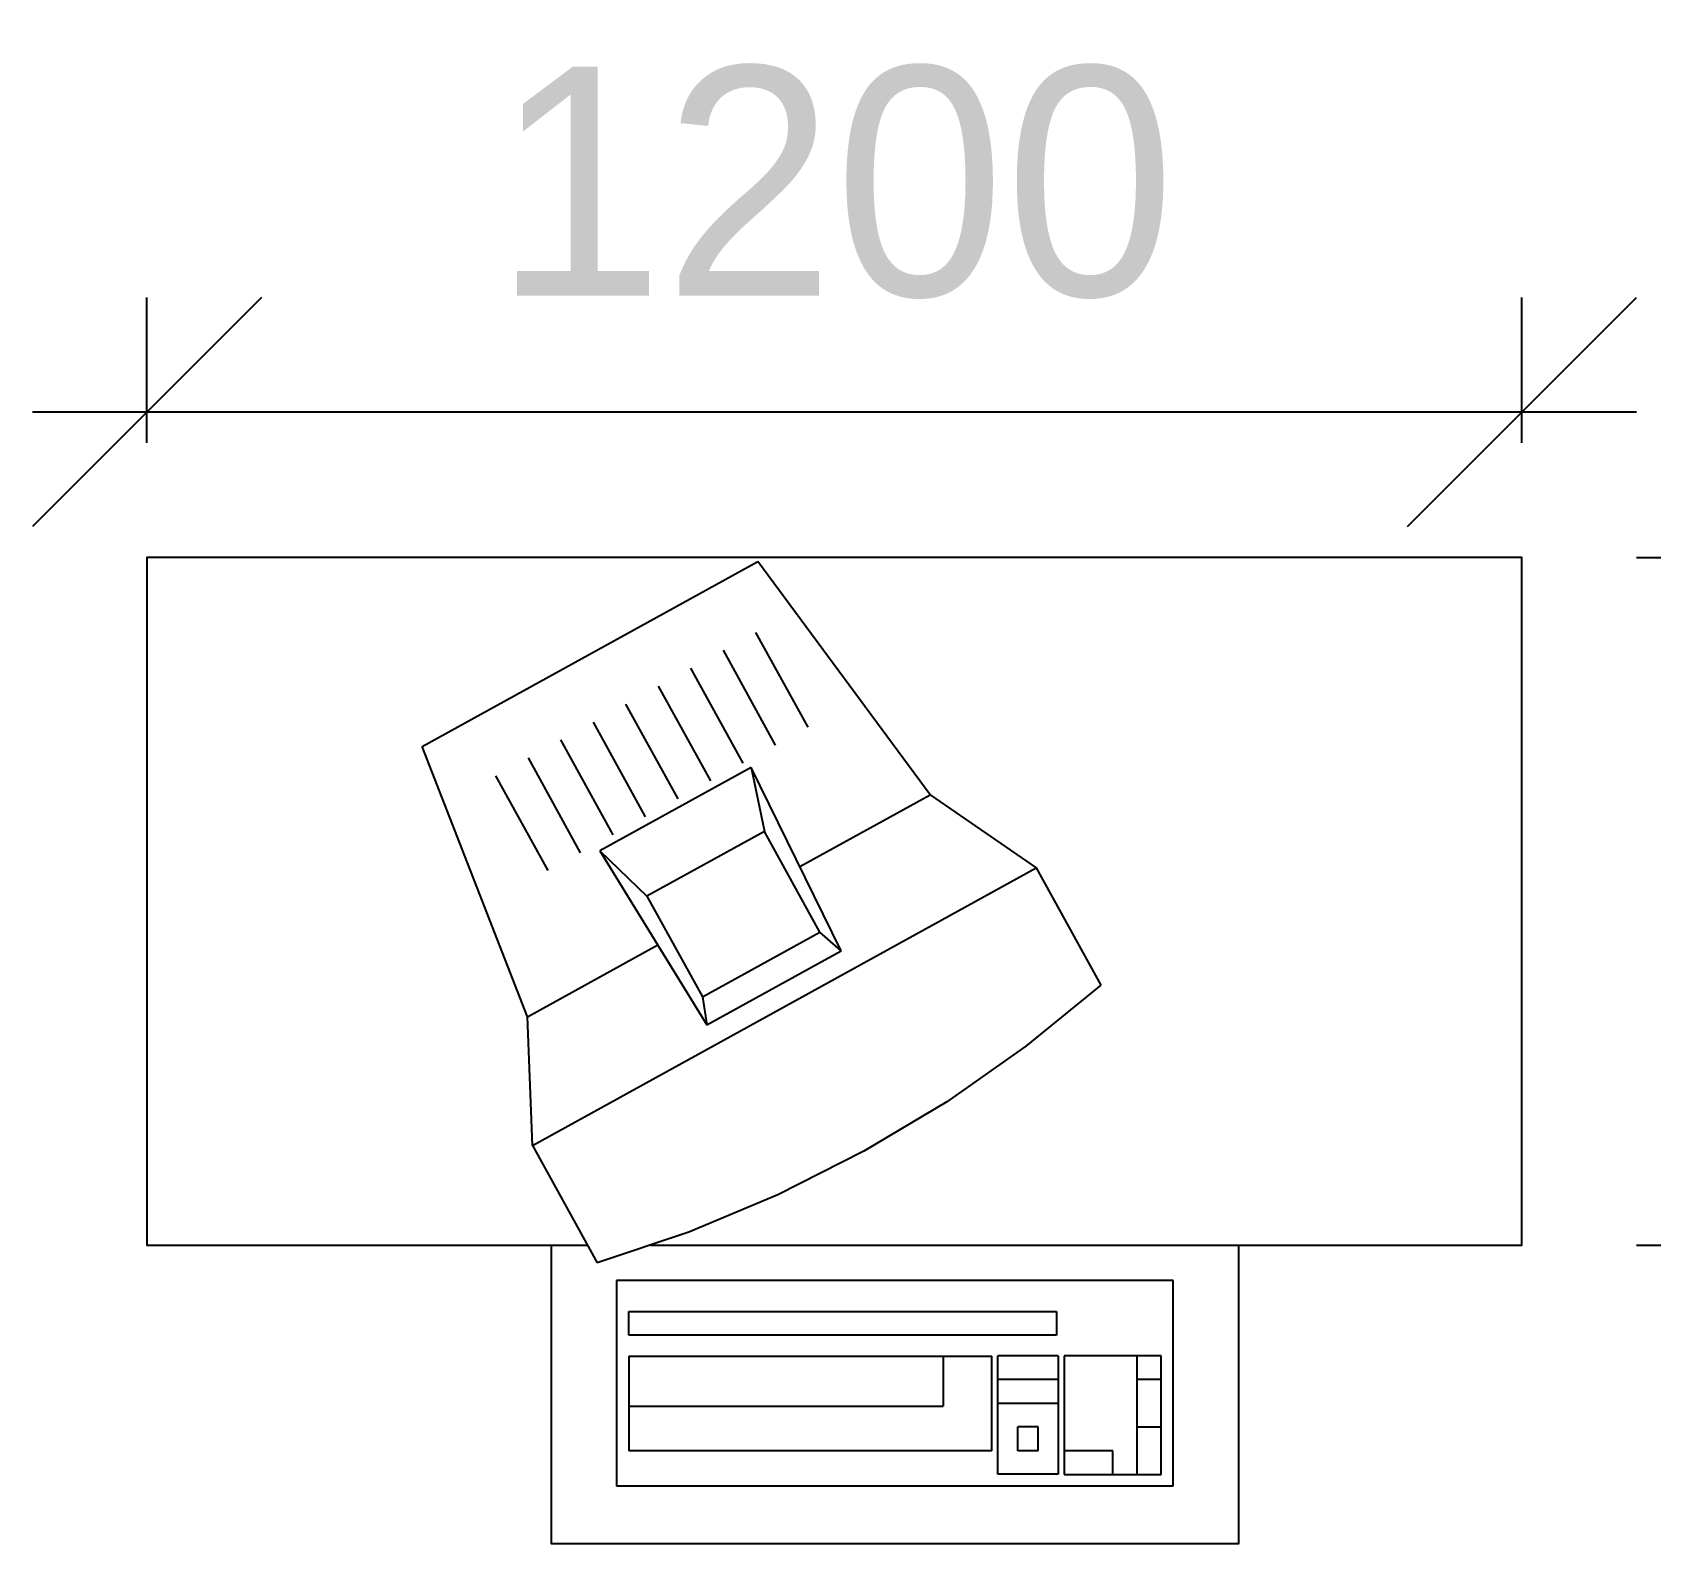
# Model space of a CAD drawing. Header units: millimetres. Extents: x 3103 to 179340, y -10977 to 70536.
# Drawn here: x 89773 to 91185, y 29712 to 31030 of the extents above; entities that cross this region are included whole.
import ezdxf

# ---------------------------------------------------------------- set-up
doc = ezdxf.new("R2010")
doc.units = ezdxf.units.MM
doc.header["$LTSCALE"] = 0.5
doc.layers.add('MEBEL', color=1, linetype='Continuous')
doc.styles.add('WROMLATS', font='wromlats.shx', dxfattribs={"bigfont": 'bigfont.shx'})
doc.dimstyles.new('juka', dxfattribs={"dimscale": 100, "dimtxt": 2, "dimasz": 2, "dimexe": 1, "dimexo": 1, "dimgap": 1, "dimtad": 1, "dimtoh": 1, "dimdec": 0, "dimzin": 0, "dimdsep": 46, "dimtxsty": 'WROMLATS', "dimblk": 'OBLIQUE', "dimcen": -3, "dimdle": 1, "dimclrd": 256, "dimclre": 256, "dimclrt": 256, "dimadec": 0, "dimazin": 0, "dimtfac": 1, "dimtdec": 0, "dimtix": 1, "dimtmove": 2, "dimatfit": 3, "dimldrblk": 'ORIGIN2', "dimfxl": 1, "dimtvp": 2.5, "dimtolj": 1, "dimtzin": 0, "dimarcsym": 0})

# ---------------------------------------------------------------- blocks, each defined once
blk = doc.blocks.new('_Oblique')
at = {"color": 0, "lineweight": -2}
blk.add_line((-0.5, -0.5), (0.5, 0.5), dxfattribs=at)
blk = doc.blocks.new('*D721')
at = {"layer": 'Defpoints', "color": 0, "transparency": 16777216}
for p in [(91072.9, 30572.2), (91072.9, 29972.2), (91604.5, 29972.2)]:
    blk.add_point(p, dxfattribs=at)
at = {"layer": 'MEBEL', "lineweight": -2, "transparency": 16777216}
for p, q in [((91604.5, 30572.2), (91604.5, 30772.2)), ((91172.9, 30572.2), (91704.5, 30572.2)), ((91604.5, 30572.2), (91604.5, 29972.2)), ((91172.9, 29972.2), (91704.5, 29972.2)), ((91604.5, 29972.2), (91604.5, 29772.2))]:
    blk.add_line(p, q, dxfattribs=at)
at = {"layer": 'MEBEL', "lineweight": -2, "transparency": 16777216, "xscale": 200, "yscale": 200, "zscale": 200}
for p, rotation in [((91604.5, 30572.2), 270), ((91604.5, 29972.2), 90)]:
    blk.add_blockref('_Oblique', p, dxfattribs=dict(at, rotation=rotation))
at = {"layer": 'MEBEL', "transparency": 16777216, "insert": (91404.5, 30272.2), "char_height": 200, "attachment_point": 5, "rotation": 90, "style": 'WROMLATS'}
blk.add_mtext('\\A1;600', dxfattribs=at)
blk = doc.blocks.new('_Origin2')
at = {"color": 0, "linetype": 'ByBlock', "lineweight": -2}
blk.add_line((-0.5, 0), (-1, 0), dxfattribs=at)
for radius in [0.5, 0.25]:
    blk.add_circle((0, 0), radius, dxfattribs=at)
blk = doc.blocks.new('*D722')
at = {"layer": 'Defpoints', "color": 0, "transparency": 16777216}
for p in [(89872.9, 30699.2), (89872.9, 30572.2), (91072.9, 30572.2)]:
    blk.add_point(p, dxfattribs=at)
at = {"layer": 'MEBEL', "lineweight": -2, "transparency": 16777216}
for p, q in [((89872.9, 30672.2), (89872.9, 30799.2)), ((91072.9, 30672.2), (91072.9, 30799.2)), ((91172.9, 30699.2), (89772.9, 30699.2))]:
    blk.add_line(p, q, dxfattribs=at)
at = {"layer": 'MEBEL', "lineweight": -2, "transparency": 16777216, "xscale": 200, "yscale": 200, "zscale": 200, "rotation": 180}
blk.add_blockref('_Oblique', (89872.9, 30699.2), dxfattribs=at)
at = {"layer": 'MEBEL', "lineweight": -2, "transparency": 16777216, "xscale": 200, "yscale": 200, "zscale": 200}
blk.add_blockref('_Oblique', (91072.9, 30699.2), dxfattribs=at)
at = {"layer": 'MEBEL', "transparency": 16777216, "insert": (90472.9, 30899.2), "char_height": 200, "attachment_point": 5, "style": 'WROMLATS'}
blk.add_mtext('\\A1;1200', dxfattribs=at)
blk = doc.blocks.new('ms_35')
for p, q in [((240.2, -164.8), (533.2, -3.3)), ((683.6, -206.9), (533.2, -3.3)), ((577.1, -148), (531.5, -65.3)), ((548.7, -163.7), (503.1, -80.9)), ((520.4, -179.3), (474.8, -96.6)), ((492, -194.9), (446.4, -112.2)), ((463.6, -210.6), (418, -127.8)), ((435.2, -226.2), (389.6, -143.5)), ((332, -400.6), (240.2, -164.8)), ((406.9, -241.8), (361.3, -159.1)), ((378.5, -257.5), (332.9, -174.8)), ((527.3, -183.2), (395.4, -255.8)), ((605.9, -343.2), (527.3, -183.2)), ((527.3, -183.2), (538.9, -238.9)), ((350.1, -273.1), (304.5, -190.4)), ((569.7, -269.6), (683.6, -206.9)), ((683.6, -206.9), (776, -270.6)), ((538.9, -238.9), (436.3, -295.4)), ((587.3, -326.8), (538.9, -238.9)), ((395.4, -255.8), (488.7, -407.8)), ((395.4, -255.8), (436.3, -295.4)), ((336.5, -512.8), (776, -270.6)), ((776, -270.6), (832.5, -373.1)), ((436.3, -295.4), (484.8, -383.3)), ((332, -400.6), (445.8, -337.9)), ((484.8, -383.3), (587.3, -326.8)), ((605.9, -343.2), (587.3, -326.8)), ((488.7, -407.8), (605.9, -343.2)), ((832.5, -373.1), (767.1, -426.4)), ((484.8, -383.3), (488.7, -407.8)), ((336.5, -512.8), (332, -400.6)), ((767.1, -426.4), (698.1, -474.7)), ((698.1, -474.7), (625.8, -518)), ((336.5, -512.8), (393, -615.3)), ((625.8, -518), (550.6, -556)), ((550.6, -556), (472.9, -588.5)), ((472.9, -588.5), (393, -615.3)), ((409.9, -630.7), (409.9, -810.3)), ((895.7, -630.7), (409.9, -630.7)), ((895.7, -810.3), (895.7, -630.7)), ((420.5, -657.7), (793.8, -657.7)), ((420.5, -678.4), (420.5, -657.7)), ((793.8, -657.7), (793.8, -678.4)), ((793.8, -678.4), (420.5, -678.4)), ((420.5, -696.7), (420.5, -779.2)), ((420.5, -696.7), (737.3, -696.7)), ((695, -696.7), (695, -740.5)), ((737.3, -779.2), (737.3, -696.7)), ((795.4, -696.5), (742.6, -696.5)), ((742.6, -799.7), (742.6, -696.5)), ((795.4, -696.5), (795.4, -799.7)), ((885.1, -696.5), (800.6, -696.5)), ((800.6, -696.5), (800.6, -779.2)), ((864, -696.5), (864, -799.9)), ((885.1, -799.9), (885.1, -696.5)), ((795.4, -717.2), (742.6, -717.2)), ((885.1, -717.2), (864, -717.2)), ((420.5, -740.5), (695, -740.5)), ((795.4, -737.9), (742.6, -737.9)), ((777.8, -758.5), (760.2, -758.5)), ((760.2, -779.2), (760.2, -758.5)), ((777.8, -779.2), (777.8, -758.5)), ((864, -758.5), (885.1, -758.5)), ((737.3, -779.2), (420.5, -779.2)), ((777.8, -779.2), (760.2, -779.2)), ((842.9, -779.2), (800.6, -779.2)), ((800.6, -779.2), (800.6, -799.9)), ((842.9, -799.9), (842.9, -779.2)), ((795.4, -799.7), (742.6, -799.7)), ((800.6, -799.9), (842.9, -799.9)), ((842.9, -799.9), (864, -799.9)), ((864, -799.9), (885.1, -799.9)), ((895.7, -810.3), (409.9, -810.3))]:
    blk.add_line(p, q)
for points in [[(439.4, -600), (1200, -600), (1200, 0), (0, 0), (0, -600), (384.5, -600)], [(352.8, -600), (352.8, -860.3), (952.8, -860.3), (952.8, -600)]]:
    blk.add_lwpolyline(points)

msp = doc.modelspace()

# ---------------------------------------------------------------- block references
at = {"layer": 'MEBEL'}
msp.add_blockref('ms_35', (89872.9, 30572.2), dxfattribs=at)

# ---------------------------------------------------------------- dimensions: what is measured, and where the dimension line sits
dim = msp.add_linear_dim(base=(89872.9, 30699.2), p1=(91072.9, 30572.2), p2=(89872.9, 30572.2), dimstyle='juka', dxfattribs=at)
dim.commit()
dim.dimension.update_dxf_attribs({"geometry": '*D722', "text_midpoint": (90472.9, 30899.2)})
dim = msp.add_linear_dim(base=(91604.5, 29972.2), p1=(91072.9, 30572.2), p2=(91072.9, 29972.2), angle=90, dimstyle='juka', dxfattribs=at)
dim.commit()
dim.dimension.update_dxf_attribs({"geometry": '*D721', "text_midpoint": (91404.5, 30272.2)})

doc.saveas('drawing.dxf')
